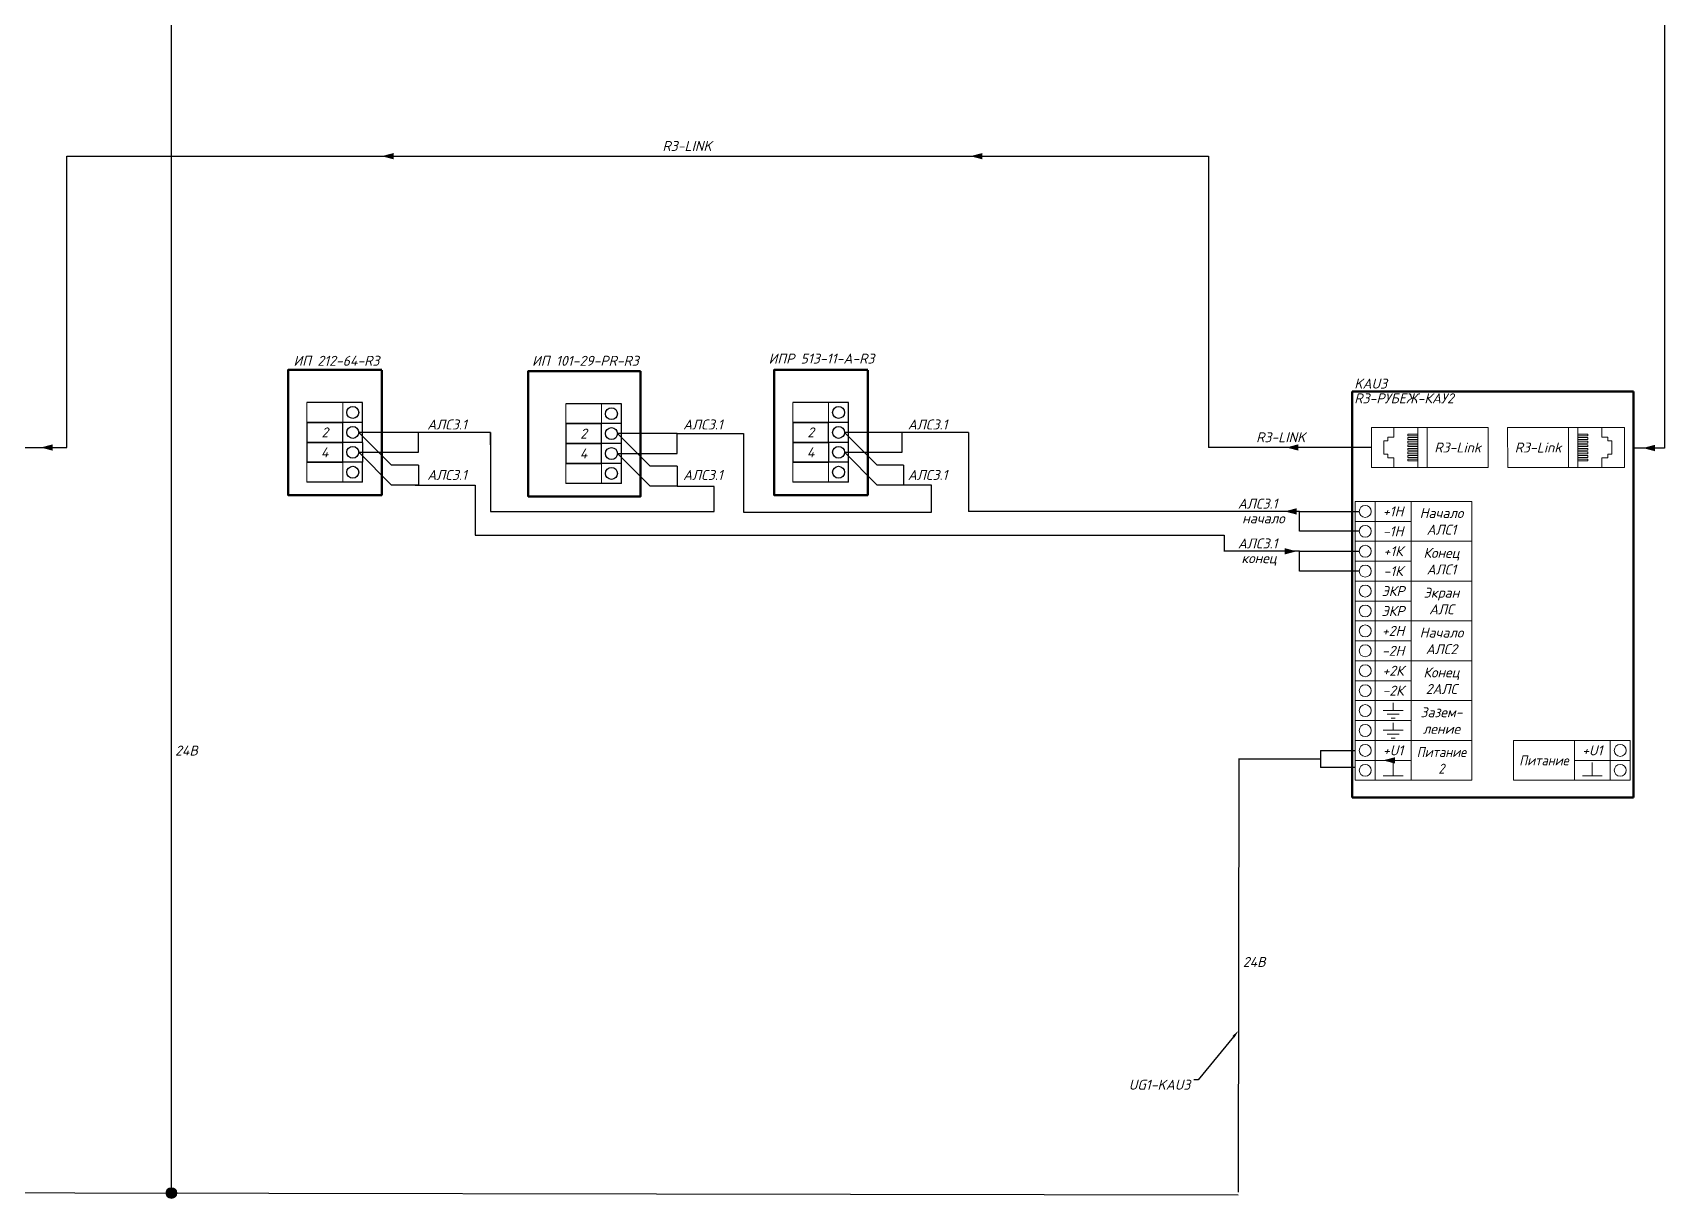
# Model space of a CAD drawing. Header units: millimetres. Extents: x -352922 to 707789, y -273589 to 355472.
# Drawn here: x 666815 to 707789, y -201285 to -172022 of the extents above; entities that cross this region are included whole.
import ezdxf
from ezdxf import colors
from ezdxf.entities.mleader import LeaderData, LeaderLine
from ezdxf.enums import TextEntityAlignment as Align
from ezdxf.math import Vec2, Vec3

# ---------------------------------------------------------------- set-up
doc = ezdxf.new("R2010")
doc.units = ezdxf.units.MM
doc.header["$LTSCALE"] = 0.5
doc.linetypes.add('CONTI', pattern=[0])
doc.layers.get('0').update_dxf_attribs({"lineweight": 18})
doc.layers.add('00_RS485', color=30, linetype='Continuous')
doc.layers.add('_ПС', color=1, linetype='Continuous')
for name, color, linetype, lineweight in [('13 СС_СОТС линии', 5, 'Continuous', 25), ('13_text', 250, 'Continuous', 15), ('Схемы подключ', 7, 'Continuous', 15)]:
    doc.layers.add(name, color=color, linetype=linetype, lineweight=lineweight)
doc.styles.add('ISOCPEUR', font='isocpeui.ttf', dxfattribs={"height": 250})
doc.linetypes.add('ограждение1', pattern='A,0.25,-0.1,[133,ltypeshp.shx,S=0.1,R=0,X=-0.1,Y=0],-0.1,1', length=1.45)

# ---------------------------------------------------------------- blocks, each defined once
blk = doc.blocks.new('разьем')
for p, q in [((0, -1000), (0, 0)), ((-753, -332), (-854, -332)), ((-854, -668), (-854, -333)), ((-600, -242), (-753, -242)), ((-753, -242), (-753, -332)), ((-600, 0), (-600, -242)), ((-254, -210), (-254, -163)), ((0, -163), (-254, -163)), ((0, -210), (-254, -210)), ((-254, -299), (-254, -253)), ((0, -253), (-254, -253)), ((0, -299), (-254, -299)), ((-254, -389), (-254, -343)), ((0, -343), (-254, -343)), ((0, -389), (-254, -389)), ((-753, -668), (-854, -668)), ((-753, -758), (-753, -668)), ((-600, -758), (-753, -758)), ((-600, -1000), (-600, -758)), ((-254, -479), (-254, -432)), ((0, -432), (-254, -432)), ((0, -479), (-254, -479)), ((-254, -568), (-254, -522)), ((0, -522), (-254, -522)), ((0, -568), (-254, -568)), ((-254, -658), (-254, -612)), ((0, -612), (-254, -612)), ((0, -658), (-254, -658)), ((-254, -748), (-254, -701)), ((0, -701), (-254, -701)), ((0, -748), (-254, -748)), ((-254, -838), (-254, -791)), ((0, -791), (-254, -791)), ((0, -838), (-254, -838))]:
    blk.add_line(p, q)

msp = doc.modelspace()

# ---------------------------------------------------------------- hatches: boundary and pattern name
at = {"layer": '_ПС', "linetype": 'CONTI', "lineweight": 18, "ltscale": 150, "transparency": 33554687}
h = msp.add_hatch(color=84, dxfattribs=at)
h.dxf.hatch_style = 1
edge = h.paths.add_edge_path()
edge.add_ellipse((670299.3101, -201152.23375), major_axis=(-135.69929, 0), ratio=0.9815121989, start_angle=0, end_angle=360)

# ---------------------------------------------------------------- linework, layer by layer
at = {"lineweight": 50, "transparency": 33554687}
msp.add_line((699945.96553, -181030.19162), (699945.96553, -191222.33594), dxfattribs=at)
at = {"transparency": 33554687}
for p, q in [((703363.03671, -181936.58128), (700432.5746, -181936.58128)), ((700432.5746, -182936.58128), (700432.5746, -181936.58128)), ((701833.51015, -182936.58128), (701833.51015, -181936.58128)), ((705383.65838, -181936.88153), (703854.32817, -181937.18172)), ((705557.03912, -181936.88153), (706216.60534, -181936.88153)), ((700432.5746, -182936.30629), (703362.84036, -182936.88147)), ((701660.12941, -182936.58128), (701000.56319, -182936.58128)), ((701428.3351, -184790.43741), (702955.99143, -184790.4706)), ((701428.26992, -187790.43741), (702955.92625, -187790.4706)), ((701428.27066, -188790.43741), (702955.90452, -188790.4706)), ((705529.68068, -190790.49553), (704001.6977, -190790.52873))]:
    msp.add_line(p, q, dxfattribs=at)
at = {"lineweight": 50, "transparency": 33554687}
for points in [[(699945.96553, -181030.19162), (707012.22626, -181030.19162)], [(707012.22626, -181030.19162), (707012.22626, -191222.33594)], [(707011.35349, -191222.33594), (699945.96553, -191222.33594)]]:
    msp.add_lwpolyline(points, dxfattribs=at)
at = {"transparency": 33554687}
for points in [[(703363.03671, -181936.58128), (703362.84042, -182936.58128)], [(703854.32811, -181936.88153), (703854.5244, -182936.88153)], [(705382.33024, -182936.88153), (703854.52034, -182936.88153)], [(706283.2658, -182936.88153), (705382.33024, -182936.88153)], [(706784.59394, -182936.88153), (706283.2658, -182936.88153)], [(700527.07141, -183790.43741), (700027.13881, -183790.43741)], [(700027.13881, -184290.44107), (700027.13881, -183790.43741)], [(700528.59584, -183790.43741), (700027.2677, -183790.43741)], [(700527.07141, -183790.43741), (701428.00697, -183790.43741)], [(700527.2677, -183790.43741), (700527.2677, -184290.43741)], [(701428.00697, -183790.43741), (702956.01316, -183790.43741)], [(701428.00697, -183790.43741), (701428.00697, -184290.43741)], [(701428.20326, -183790.43741), (702628.66028, -183790.43741)], [(702956.01316, -183790.43741), (702955.88279, -190790.48306)], [(700527.20326, -184290.43741), (700027.13881, -184290.43741)], [(700027.13881, -184790.43741), (700027.13881, -184290.44107)], [(700027.2677, -184290.43741), (700527.2677, -184290.43741)], [(700027.39955, -184290.43741), (700527.39955, -184290.43741)], [(700527.20326, -184290.43741), (701428.13881, -184290.43741)], [(700527.2677, -184290.43741), (701428.00697, -184290.43741)], [(700527.39955, -184290.43741), (700527.39955, -184790.43741)], [(700527.39955, -184290.43741), (701428.3351, -184290.43741)], [(701428.13881, -184290.43741), (701428.13881, -184790.43741)], [(700027.13881, -185290.44141), (700027.13881, -184790.43741)], [(700527.20326, -184790.43741), (700027.13881, -184790.43741)], [(700027.39955, -184790.43741), (700527.39955, -184790.43741)], [(700527.20326, -184790.43741), (701428.13881, -184790.43741)], [(700527.39955, -184790.43741), (701428.13881, -184790.43741)], [(700527.39955, -184790.43741), (700527.39955, -185290.43741)], [(700527.39955, -184790.43741), (701428.3351, -184790.43741)], [(701428.13881, -184790.43741), (701428.13881, -185290.43741)], [(700027.12244, -185790.43741), (700027.13881, -185290.44141)], [(700527.20326, -185290.43741), (700027.13881, -185290.43741)], [(700027.39955, -185290.43741), (700527.39955, -185290.43741)], [(700527.20326, -185290.43741), (701428.13881, -185290.43741)], [(700527.39955, -185290.43741), (701428.13881, -185290.43741)], [(700527.39955, -185290.43741), (700527.39955, -185790.43741)], [(700527.39955, -185290.43741), (701428.3351, -185290.43741)], [(701428.13881, -185290.43741), (701428.13881, -185790.43741)], [(700027.13881, -186290.43841), (700027.13881, -185790.43741)], [(700527.20326, -185790.43741), (700027.13881, -185790.43741)], [(700027.39955, -185790.43741), (700527.39955, -185790.43741)], [(700527.20326, -185790.43741), (701428.13881, -185790.43741)], [(700527.39955, -185790.43741), (701428.13881, -185790.43741)], [(700527.39955, -185790.43741), (700527.39955, -186290.43741)], [(700527.39955, -185790.43741), (702955.9697, -185790.46755)], [(701428.13881, -185790.43741), (701428.13881, -186290.43741)], [(700027.13881, -186290.43741), (700527.39955, -186290.43741)], [(700527.20326, -186290.43741), (700027.13881, -186290.43741)], [(700027.13881, -186790.43741), (700027.13881, -186290.43841)], [(700527.20326, -186290.43741), (701427.94252, -186290.43741)], [(700527.20326, -186290.43741), (700527.20326, -186790.43741)], [(700527.39955, -186290.43741), (701428.13881, -186290.43741)], [(701427.94252, -186290.43741), (701427.94252, -186790.43741)], [(700027.13881, -187290.43741), (700027.13881, -186790.43741)], [(700527.00697, -186790.43741), (700027.13881, -186790.43741)], [(700027.20326, -186790.43741), (700527.20326, -186790.43741)], [(700527.00697, -186790.43741), (702955.94798, -186790.43741)], [(700527.20326, -186790.43741), (701427.94252, -186790.43741)], [(700527.20326, -186790.43741), (700527.20326, -187290.43741)], [(700527.20326, -186790.43741), (701428.13881, -186790.43741)], [(701427.94252, -186790.43741), (701427.94252, -187290.43741)], [(700527.13881, -187290.43741), (700027.13881, -187290.43741)], [(700027.13881, -187790.43741), (700027.13881, -187290.43741)], [(700527.20326, -187290.43741), (700027.20326, -187290.43741)], [(700027.3351, -187290.43741), (700527.3351, -187290.43741)], [(700527.13881, -187290.43741), (701428.07437, -187290.43741)], [(700527.20326, -187290.43741), (701427.94252, -187290.43741)], [(700527.3351, -187290.43741), (701428.27066, -187290.43741)], [(700527.3351, -187290.43741), (700527.3351, -187790.43741)], [(701428.07437, -187290.43741), (701428.07437, -187790.43741)], [(700527.13881, -187790.43741), (700027.13881, -187790.43741)], [(700027.13881, -188290.43741), (700027.13881, -187790.43741)], [(700527.3351, -187790.43741), (700027.3351, -187790.43741)], [(700527.13881, -187790.43741), (701428.07437, -187790.43741)], [(700527.3351, -187790.43741), (701428.27066, -187790.43741)], [(700527.3351, -187790.43741), (700527.3351, -188290.43741)], [(700527.3351, -187790.43741), (701428.07437, -187790.43741)], [(701428.07437, -187790.43741), (701428.07437, -188290.43741)], [(700027.13881, -188790.43741), (700027.13881, -188290.43741)], [(700027.3351, -188290.43741), (700527.3351, -188290.43741)], [(700527.3351, -188290.43741), (701428.07437, -188290.43741)], [(700527.3351, -188290.43741), (700527.3351, -188790.43741)], [(700527.3351, -188290.43741), (701428.27066, -188290.43741)], [(701428.07437, -188290.43741), (701428.07437, -188790.43741)], [(700027.3351, -189290.43741), (700027.13881, -188790.43741)], [(700027.3351, -188790.43741), (700527.3351, -188790.43741)], [(700527.3351, -188790.43741), (701428.07437, -188790.43741)], [(700527.3351, -188790.43741), (700527.3351, -189290.43741)], [(700977.12854, -189034.59546), (700977.12854, -188847.59546)], [(701428.07437, -188790.43741), (701428.07437, -189290.43741)], [(700527.13881, -189290.43741), (700027.13881, -189290.43741)], [(700027.13881, -189790.43741), (700027.13881, -189290.43741)], [(700527.13881, -189290.43741), (701427.87808, -189290.43741)], [(700527.13881, -189290.43741), (700527.13881, -189790.43741)], [(701227.12854, -189034.59546), (700727.12854, -189034.59546)], [(701127.12854, -189134.59546), (700827.12854, -189134.59546)], [(701027.12854, -189234.59546), (700927.12854, -189234.59546)], [(701427.87808, -189290.43741), (701427.87808, -189790.43741)], [(701227.12854, -189534.59546), (700727.12854, -189534.59546)], [(701127.12854, -189634.59546), (700827.12854, -189634.59546)], [(700977.12854, -189534.59546), (700977.12854, -189347.59546)], [(700027.13881, -189790.43741), (700527.13881, -189790.43741)], [(700027.20326, -190290.43741), (700027.13881, -189790.43741)], [(700027.20326, -189790.43741), (700527.20326, -189790.43741)], [(700527.13881, -189790.43741), (701427.87808, -189790.43741)], [(700527.20326, -189790.43741), (700527.20326, -190290.43741)], [(701027.12854, -189734.59546), (700927.12854, -189734.59546)], [(701427.87808, -189790.48306), (702955.88279, -189790.48306)], [(701427.94252, -189790.43741), (701427.94252, -190290.43741)], [(705529.68068, -189790.49553), (704001.67597, -189790.49553)], [(704002.02584, -189790.52873), (704002.02584, -190290.52873)], [(705529.61624, -189790.44987), (705529.61624, -190290.44987)], [(706430.41995, -189790.44987), (705529.68068, -189790.44987)], [(706430.35551, -189790.44987), (706430.35551, -190290.44987)], [(706930.35551, -189790.44987), (706430.35551, -189790.44987)], [(706930.41995, -189790.44987), (706430.41995, -189790.44987)], [(706930.35551, -190290.44987), (706930.41995, -189790.44987)], [(700527.20326, -190290.43741), (700027.20326, -190290.43741)], [(700027.3351, -190790.43741), (700027.3351, -190290.43741)], [(700527.20326, -190290.43741), (701427.94252, -190290.43741)], [(700527.3351, -190290.43741), (700527.3351, -190790.43741)], [(700977.0728, -190682.29048), (700977.12854, -190347.59546)], [(701428.07437, -190290.43741), (701428.07437, -190790.43741)], [(704001.89399, -190290.52873), (704001.89399, -190790.52873)], [(705529.48439, -190290.44987), (705529.48439, -190790.44987)], [(706430.35551, -190290.44987), (705529.61624, -190290.44987)], [(705980.48596, -190682.30295), (705980.43023, -190347.60792)], [(706430.22366, -190290.44987), (706430.22366, -190790.44987)], [(706430.35551, -190290.44987), (706930.35551, -190290.44987)], [(706930.22366, -190790.44987), (706930.22366, -190290.44987)], [(700027.20326, -190790.43741), (700527.20326, -190790.43741)], [(700527.13881, -190790.43741), (701427.87808, -190790.43741)], [(701227.0728, -190682.29048), (700727.0728, -190682.29048)], [(701427.87808, -190790.48306), (702955.88279, -190790.48306)], [(706430.22366, -190790.44987), (705529.2881, -190790.44987)], [(705730.48596, -190682.30295), (706230.48596, -190682.30295)], [(706430.41995, -190790.44987), (706930.22366, -190790.44987)]]:
    msp.add_lwpolyline(points, dxfattribs=at)
msp.add_lwpolyline([(706784.59394, -181936.88153), (705383.65838, -181936.88153), (705383.65838, -182936.88153), (706784.59394, -182936.88153)], close=True, dxfattribs=at)
for points in [[(700127.2677, -184040.43741, 1), (700427.2677, -184040.43741, 1)], [(700127.39955, -184540.43741, 1), (700427.39955, -184540.43741, 1)], [(700127.39955, -185040.43741, 1), (700427.39955, -185040.43741, 1)], [(700127.39955, -185540.43741, 1), (700427.39955, -185540.43741, 1)], [(700127.39955, -186040.43741, 1), (700427.39955, -186040.43741, 1)], [(700127.20326, -186540.43741, 1), (700427.20326, -186540.43741, 1)], [(700127.20326, -187040.43741, 1), (700427.20326, -187040.43741, 1)], [(700127.3351, -187540.43741, 1), (700427.3351, -187540.43741, 1)], [(700127.3351, -188040.43741, 1), (700427.3351, -188040.43741, 1)], [(700127.3351, -188540.43741, 1), (700427.3351, -188540.43741, 1)], [(700127.3351, -189040.43741, 1), (700427.3351, -189040.43741, 1)], [(700127.13881, -189540.43741, 1), (700427.13881, -189540.43741, 1)], [(700127.20326, -190040.43741, 1), (700427.20326, -190040.43741, 1)], [(706830.35551, -190040.44987, -1), (706530.35551, -190040.44987, -1)], [(700127.3351, -190540.43741, 1), (700427.3351, -190540.43741, 1)], [(706830.22366, -190540.44987, -1), (706530.22366, -190540.44987, -1)]]:
    msp.add_lwpolyline(points, format="xyb", close=True, dxfattribs=at)
at = {"transparency": 33554687, "extrusion": (0, 0, -1)}
for points in [[(-675880.3236, -175044.09509), (-675580.55602, -175123.20157), (-675880.3236, -175202.30805)], [(-690663.8686, -175044.09509), (-690364.10102, -175123.20157), (-690663.8686, -175202.30805)], [(-667318.94402, -182357.77505), (-667019.17643, -182436.88153), (-667318.94402, -182515.988)], [(-698598.83202, -182356.16867), (-698299.06443, -182435.27514), (-698598.83202, -182514.38162)], [(-707550.09502, -182370.45409), (-707250.32743, -182449.56057), (-707550.09502, -182528.66705)], [(-698553.83523, -184119.54389), (-698254.06765, -184040.43741), (-698553.83523, -183961.33093)], [(-698554.11621, -184119.54389), (-698254.34862, -184040.43741), (-698554.11621, -183961.33093)], [(-698254.19949, -184962.63707), (-698553.96708, -185041.74355), (-698254.19949, -185120.85002)], [(-698254.48047, -184962.63707), (-698554.24806, -185041.74355), (-698254.48047, -185120.85002)], [(-701026.17121, -190369.55635), (-700726.40363, -190290.44987), (-701026.17121, -190211.3434)], [(-701026.17121, -190369.55635), (-700726.40363, -190290.44987), (-701026.17121, -190211.3434)]]:
    msp.add_solid(points, dxfattribs=at)
at = {"layer": '00_RS485', "linetype": 'ограждение1', "lineweight": 25, "ltscale": 7, "transparency": 33554559}
for points in [[(705993.64093, -151393.67653), (707789.31102, -151393.67653), (707789.31102, -182449.56057), (707012.22626, -182449.56057)], [(666384.08194, -182436.88153), (667672.64102, -182436.88153), (667672.64102, -175123.20157), (696338.99902, -175123.20157), (696338.99902, -182435.27514)], [(700432.5746, -182435.27514), (696338.99902, -182435.27514)]]:
    msp.add_lwpolyline(points, dxfattribs=at)
at = {"layer": '13 СС_СОТС линии', "color": 1, "lineweight": 25, "transparency": 33554687}
for p, q in [((676502.89118, -182057.27488), (675002.89118, -182057.27488)), ((675002.89118, -182057.29272), (675823.45296, -182877.85449)), ((678313.32247, -182057.27488), (676423.13855, -182057.27488)), ((676502.89118, -182557.27488), (676502.89118, -182057.27488)), ((677971.44114, -182057.27488), (676502.89118, -182057.27488)), ((678313.32247, -182368.12027), (678313.32247, -182057.27488)), ((683000.7553, -182087.27488), (681500.7553, -182087.27488)), ((681500.7553, -182087.27488), (682321.31708, -182907.83666)), ((683000.75529, -182087.27488), (684666.29206, -182087.27488)), ((683000.7553, -182587.27488), (683000.7553, -182087.27488)), ((690317.94506, -182057.27488), (687204.56918, -182057.27488)), ((687204.56918, -182057.29272), (688025.13096, -182877.85449)), ((675002.89118, -182557.27488), (676502.89118, -182557.27488)), ((675002.89118, -182557.27488), (675823.45296, -183377.83666)), ((681500.7553, -182587.25705), (682321.31708, -183407.81882)), ((681500.7553, -182587.27488), (683000.7553, -182587.27488)), ((687204.56918, -182557.27488), (688652.33806, -182557.27488)), ((687204.56918, -182557.27488), (688025.13096, -183377.83666)), ((676502.89118, -182877.83666), (675823.43512, -182877.83666)), ((676502.89118, -182877.83666), (676502.89118, -183377.83666)), ((683000.7553, -182907.81882), (682321.29924, -182907.81882)), ((683000.7553, -182907.81882), (683000.7553, -183407.81882)), ((688679.87206, -182877.83666), (688025.11312, -182877.83666)), ((676502.89118, -183377.83666), (675823.43512, -183377.83666)), ((676423.39928, -183377.83666), (677923.68025, -183377.83666)), ((683000.7553, -183407.81882), (682321.29924, -183407.81882)), ((683000.75529, -183407.81882), (683930.85776, -183407.81882)), ((689387.49606, -183377.83666), (688025.11312, -183377.83666)), ((698627.20326, -184040.43741), (690317.94506, -184040.43741)), ((698627.3351, -185040.43741), (696726.55112, -185040.43741))]:
    msp.add_line(p, q, dxfattribs=at)
at = {"layer": '13 СС_СОТС линии', "color": 1, "ltscale": 0.25, "transparency": 33554687}
for p, q in [((698626.92228, -184040.43741), (700127.20326, -184040.43741)), ((698626.92228, -184540.43741), (698626.92228, -184040.43741)), ((698627.20326, -184540.43741), (698627.20326, -184040.43741)), ((700127.20326, -184540.43741), (698626.92228, -184540.43741)), ((698627.3351, -185540.43741), (698627.3351, -185040.43741)), ((698627.3351, -185040.43741), (700127.3351, -185040.43741)), ((700127.61608, -185540.43741), (698627.3351, -185540.43741))]:
    msp.add_line(p, q, dxfattribs=at)
at = {"layer": '13 СС_СОТС линии', "color": 84, "lineweight": 25, "transparency": 33554687}
for p, q in [((699155.48294, -190040.43741), (700027.17104, -190040.43741)), ((700027.17104, -190473.38725), (699155.48294, -190473.38725))]:
    msp.add_line(p, q, dxfattribs=at)
for points in [[(670299.3101, -201152.23375), (670299.3101, -168225.12101)], [(699155.48294, -190040.43741), (699155.48294, -190473.38725)], [(697107.38376, -190260.40398), (697090.17881, -201132.97757)], [(699155.48294, -190256.91233), (697097.91875, -190260.42012)], [(658130.47602, -201132.97757), (697090.08125, -201194.62794)]]:
    msp.add_lwpolyline(points, dxfattribs=at)
at = {"layer": '13 СС_СОТС линии', "color": 1, "lineweight": 25, "transparency": 33554687}
for points in [[(678313.32247, -182057.27488), (678313.32247, -184039.65916), (683930.85776, -184039.65916), (683930.85776, -183417.76349)], [(684666.29206, -182087.27488), (684666.29206, -184060.00834)], [(688652.33806, -182557.27488), (688652.33806, -182057.27488)], [(690317.94506, -182057.27488), (690317.94506, -184040.43741)], [(688679.87206, -182877.83666), (688679.87206, -183377.83666)], [(677923.68025, -183377.83666), (677923.68025, -184632.92157)], [(684666.29206, -184060.00834), (689387.49606, -184060.00834), (689387.49606, -183377.83666)], [(677923.68025, -184632.92157), (696731.82302, -184632.92157), (696731.82302, -185040.43741)]]:
    msp.add_lwpolyline(points, dxfattribs=at)
at = {"layer": '_ПС', "color": 84, "linetype": 'CONTI', "lineweight": 18, "ltscale": 150, "transparency": 33554687}
msp.add_ellipse((670299.3101, -201152.23375), major_axis=(-135.69929, 0), ratio=0.9815121989, start_param=-1.5707963268, end_param=4.7123889804, dxfattribs=at)
at = {"layer": 'Схемы подключ', "transparency": 33554687}
for p, q in [((673702.23935, -181307.25705), (673702.23935, -181807.25705)), ((674602.3648, -181307.25705), (674602.3648, -181807.25705)), ((680200.3642, -181337.25705), (680200.3642, -181837.25705)), ((681100.48965, -181337.25705), (681100.48965, -181837.25705)), ((685903.91735, -181307.25705), (685903.91735, -181807.25705)), ((686804.0428, -181307.25705), (686804.0428, -181807.25705)), ((673702.23935, -182807.25705), (673702.23935, -183307.25705)), ((674602.3648, -182807.25705), (674602.3648, -183307.25705)), ((680200.3642, -182837.25705), (680200.3642, -183337.25705)), ((681100.48965, -182837.25705), (681100.48965, -183337.25705)), ((685903.91735, -182807.25705), (685903.91735, -183307.25705)), ((686804.0428, -182807.25705), (686804.0428, -183307.25705))]:
    msp.add_line(p, q, dxfattribs=at)
at = {"layer": 'Схемы подключ', "lineweight": 50, "transparency": 33554687}
for points in [[(675582.50008, -180487.33666), (673230.34106, -180487.33666), (673230.34106, -183632.82634), (675582.50008, -183632.82634), (675582.50008, -180491.40288)], [(682080.62494, -180517.33666), (679260.34106, -180517.33666), (679260.34106, -183662.82634), (682080.62494, -183662.82634), (682080.62494, -180521.40288)], [(687784.17808, -180487.33666), (685432.01906, -180487.33666), (685432.01906, -183632.82634), (687784.17808, -183632.82634), (687784.17808, -180491.40288)]]:
    msp.add_lwpolyline(points, dxfattribs=at)
at = {"layer": 'Схемы подключ', "color": 0, "lineweight": 25, "transparency": 33554687}
for points in [[(675102.62553, -181307.25705), (673702.23935, -181307.25705)], [(675102.62553, -181807.25705), (675102.62553, -181307.25705)], [(681600.75038, -181337.25705), (680200.3642, -181337.25705)], [(681600.75038, -181837.25705), (681600.75038, -181337.25705)], [(687304.30353, -181307.25705), (685903.91735, -181307.25705)], [(687304.30353, -181807.25705), (687304.30353, -181307.25705)], [(673702.23935, -181807.25705), (673702.23935, -182807.25705)], [(674602.23935, -181807.25705), (673702.23935, -181807.25705)], [(673702.50008, -181807.25705), (674602.50008, -181807.25705)], [(674602.23935, -182307.25705), (674602.23935, -181807.25705)], [(675102.50008, -181807.25705), (674602.23935, -181807.25705)], [(675102.76082, -181807.25705), (674602.50008, -181807.25705)], [(674602.50008, -182307.25705), (674602.50008, -181807.25705)], [(675102.50008, -182307.25705), (675102.50008, -181807.25705)], [(675102.76082, -182307.25705), (675102.76082, -181807.25705)], [(680200.3642, -181837.25705), (680200.3642, -182337.25705)], [(681100.3642, -181837.25705), (680200.3642, -181837.25705)], [(680200.62494, -181837.25705), (681100.62494, -181837.25705)], [(681100.3642, -182337.25705), (681100.3642, -181837.25705)], [(681600.62494, -181837.25705), (681100.3642, -181837.25705)], [(681600.88567, -181837.25705), (681100.62494, -181837.25705)], [(681100.62494, -182337.25705), (681100.62494, -181837.25705)], [(681600.62494, -182337.25705), (681600.62494, -181837.25705)], [(681600.88567, -182337.25705), (681600.88567, -181837.25705)], [(685903.91735, -181807.25705), (685903.91735, -182807.25705)], [(686803.91735, -181807.25705), (685903.91735, -181807.25705)], [(685904.17808, -181807.25705), (686804.17808, -181807.25705)], [(686803.91735, -182307.25705), (686803.91735, -181807.25705)], [(687304.17808, -181807.25705), (686803.91735, -181807.25705)], [(687304.43882, -181807.25705), (686804.17808, -181807.25705)], [(686804.17808, -182307.25705), (686804.17808, -181807.25705)], [(687304.17808, -182307.25705), (687304.17808, -181807.25705)], [(687304.43882, -182307.25705), (687304.43882, -181807.25705)], [(673702.23935, -182307.25705), (674602.23935, -182307.25705)], [(673702.50008, -182307.25705), (674602.50008, -182307.25705)], [(674602.76082, -182307.25705), (673702.76082, -182307.25705)], [(675102.50008, -182307.25705), (674602.23935, -182307.25705)], [(675102.76082, -182307.25705), (674602.50008, -182307.25705)], [(674602.76082, -182807.25705), (674602.76082, -182307.25705)], [(675103.02155, -182307.25705), (674602.76082, -182307.25705)], [(675103.02155, -182807.25705), (675103.02155, -182307.25705)], [(685903.91735, -182307.25705), (686803.91735, -182307.25705)], [(685904.17808, -182307.25705), (686804.17808, -182307.25705)], [(686804.43882, -182307.25705), (685904.43882, -182307.25705)], [(687304.17808, -182307.25705), (686803.91735, -182307.25705)], [(687304.43882, -182307.25705), (686804.17808, -182307.25705)], [(686804.43882, -182807.25705), (686804.43882, -182307.25705)], [(687304.69955, -182307.25705), (686804.43882, -182307.25705)], [(687304.69955, -182807.25705), (687304.69955, -182307.25705)], [(680200.3642, -182337.25705), (681100.3642, -182337.25705)], [(680200.62494, -182337.25705), (681100.62494, -182337.25705)], [(680200.88567, -182337.25705), (680200.88567, -182837.25705)], [(681100.88567, -182337.25705), (680200.88567, -182337.25705)], [(681600.62494, -182337.25705), (681100.3642, -182337.25705)], [(681600.88567, -182337.25705), (681100.62494, -182337.25705)], [(681100.88567, -182837.25705), (681100.88567, -182337.25705)], [(681601.1464, -182337.25705), (681100.88567, -182337.25705)], [(681601.1464, -182837.25705), (681601.1464, -182337.25705)], [(674602.50008, -182807.25705), (673702.50008, -182807.25705)], [(673702.76082, -182807.25705), (674602.76082, -182807.25705)], [(675102.76082, -182807.25705), (674602.50008, -182807.25705)], [(675103.02155, -182807.25705), (674602.76082, -182807.25705)], [(675102.62553, -183307.25705), (675102.62553, -182807.25705)], [(681100.62494, -182837.25705), (680200.62494, -182837.25705)], [(680200.88567, -182837.25705), (681100.88567, -182837.25705)], [(681600.88567, -182837.25705), (681100.62494, -182837.25705)], [(681601.1464, -182837.25705), (681100.88567, -182837.25705)], [(681600.75038, -183337.25705), (681600.75038, -182837.25705)], [(686804.17808, -182807.25705), (685904.17808, -182807.25705)], [(685904.43882, -182807.25705), (686804.43882, -182807.25705)], [(687304.43882, -182807.25705), (686804.17808, -182807.25705)], [(687304.69955, -182807.25705), (686804.43882, -182807.25705)], [(687304.30353, -183307.25705), (687304.30353, -182807.25705)], [(675102.62553, -183307.25705), (673702.23935, -183307.25705)], [(681600.75038, -183337.25705), (680200.3642, -183337.25705)], [(687304.30353, -183307.25705), (685903.91735, -183307.25705)]]:
    msp.add_lwpolyline(points, dxfattribs=at)
for points in [[(675002.49517, -181557.25705, -1), (674702.49517, -181557.25705, -1)], [(681500.62002, -181587.25705, -1), (681200.62002, -181587.25705, -1)], [(687204.17317, -181557.25705, -1), (686904.17317, -181557.25705, -1)], [(675002.36972, -182057.25705, -1), (674702.36972, -182057.25705, -1)], [(687204.04772, -182057.25705, -1), (686904.04772, -182057.25705, -1)], [(681500.49457, -182087.25705, -1), (681200.49457, -182087.25705, -1)], [(675002.89118, -182557.25705, -1), (674702.89118, -182557.25705, -1)], [(681501.01603, -182587.25705, -1), (681201.01603, -182587.25705, -1)], [(687204.56918, -182557.25705, -1), (686904.56918, -182557.25705, -1)], [(675002.49517, -183057.25705, -1), (674702.49517, -183057.25705, -1)], [(681500.62002, -183087.25705, -1), (681200.62002, -183087.25705, -1)], [(687204.17317, -183057.25705, -1), (686904.17317, -183057.25705, -1)]]:
    msp.add_lwpolyline(points, format="xyb", close=True, dxfattribs=at)

# ---------------------------------------------------------------- block references
at = {"transparency": 33554687, "xscale": -1, "rotation": 180}
msp.add_blockref('разьем', (701600.10101, -182936.58128), dxfattribs=at)
at = {"transparency": 33554687, "rotation": 180}
msp.add_blockref('разьем', (705617.06752, -182936.88153), dxfattribs=at)

# ---------------------------------------------------------------- texts
at = {"transparency": 33554687, "style": 'ISOCPEUR'}
for s, p in [('R3-LINK', (683866.26934, -174866.95065)), ('АЛС3.1', (677719.52478, -181858.9446)), ('АЛС3.1', (684144.97578, -181858.9446)), ('АЛС3.1', (689786.83378, -181858.9446)), ('R3-LINK', (698773.64934, -182179.02422)), ('АЛС3.1', (677719.52478, -183124.7366)), ('АЛС3.1', (684144.97578, -183124.7366)), ('АЛС3.1', (689786.83378, -183124.7366)), ('АЛС3.1', (698074.39778, -183845.3976)), ('начало', (698254.25829, -184215.11439)), ('АЛС3.1', (698074.39778, -184845.3976)), ('конец', (698054.25829, -185215.11439)), ('24В', (670961.40334, -190044.39965)), ('24В', (697772.93134, -195350.31665))]:
    msp.add_text(s, height=250, dxfattribs=at).set_placement(p, align=Align.MIDDLE_RIGHT)
for s, p in [('R3-РУБЕЖ-КАУ2', (700002.97977, -181327.10949)), ('KAU3', (700003.36862, -180958.0848))]:
    msp.add_text(s, height=250, dxfattribs=at).set_placement(p)
for s, p in [('R3-Link', (702599.03565, -182436.58128)), ('R3-Link', (704618.32917, -182436.88153)), ('+1Н', (700977.73548, -184040.43741)), ('-1Н', (700977.86733, -184540.43741)), ('+1К', (700977.86733, -185040.43741)), ('-1К', (700977.86733, -185540.43741)), ('ЭКР', (700977.86733, -186040.43741)), ('ЭКР', (700977.57289, -186540.43741)), ('+2Н', (700977.47475, -187040.43741)), ('-2Н', (700977.80288, -187540.43741)), ('+2К', (700977.60659, -188040.43741)), ('-2К', (700977.80288, -188540.43741)), ('+U1', (700977.47475, -190040.43741)), ('+U1', (705980.08402, -190040.44987))]:
    msp.add_text(s, height=250, dxfattribs=at).set_placement(p, align=Align.MIDDLE_CENTER)
at = {"transparency": 33554687, "char_height": 250, "attachment_point": 5, "style": 'ISOCPEUR'}
for s, insert, width in [('Начало АЛС1', (702192.09734, -184290.454), 328.25), ('Конец АЛС1', (702192.22919, -185290.454), 328.25), ('Экран АЛС', (702192.21678, -186290.454), 328.25), ('Начало АЛС2', (702192.03216, -187290.454), 328.25), ('Конец 2АЛС', (702192.16401, -188290.454), 328.25), ('Зазем-\\Pление', (702192.07673, -189290.46379), 1515.3716518), ('{\\W0.9;Питание 2}', (702191.77143, -190290.49966), 1440.3210286), ('{\\W0.9;Питание}', (704765.78734, -190290.51213), 1440.3210286)]:
    msp.add_mtext(s, dxfattribs=dict(at, insert=insert, width=width))
at = {"layer": 'Схемы подключ', "color": 7, "transparency": 33554687, "style": 'ISOCPEUR'}
for s, p in [('ИП 212-64-R3', (675523.02425, -180384.22973)), ('ИП 101-29-PR-R3', (682036.99437, -180384.78146)), (' ИПР 513-11-А-R3', (687952.02267, -180329.1051))]:
    msp.add_text(s, height=250, dxfattribs=at).set_placement(p, align=Align.RIGHT)
at = {"layer": 'Схемы подключ', "color": 0, "lineweight": 25, "transparency": 33554687, "style": 'ISOCPEUR'}
for s, p in [('2', (674151.97862, -182057.25705)), ('2', (680650.3642, -182087.25705)), ('2', (686353.65662, -182057.25705)), ('4', (674149.31578, -182556.79829)), ('4', (680647.70136, -182586.79829)), ('4', (686350.99378, -182556.79829))]:
    msp.add_text(s, height=250, dxfattribs=at).set_placement(p, align=Align.MIDDLE_CENTER)

# ---------------------------------------------------------------- leaders
at = {"layer": '13_text', "color": 0, "lineweight": 15, "transparency": 33554687}
ml = msp.add_multileader_mtext('Standard', dxfattribs=at)
ml.set_content('UG1-KAU3', color=7, style='ISOCPEUR')
ml.set_leader_properties(color=7, linetype='Continuous', lineweight=25)
ml.build(insert=Vec2(0, 0))
ml.multileader.update_dxf_attribs({"has_text_frame": 1, "text_left_attachment_type": 0, "text_right_attachment_type": 0, "dogleg_length": 2, "arrow_head_size": 200})
ctx = ml.context
ctx.base_point, ctx.char_height, ctx.arrow_head_size, ctx.landing_gap_size, ctx.plane_origin = Vec3(694239.25008, -198308.48752), 250, 200, 100, Vec3(695281.60647, -188732.77954)
ctx.left_attachment, ctx.right_attachment = 0, 0
notes = []
notes.append((ctx, [(0, (1, 1, 0), (696084.49949, -198308.48752), (-1, 0), 111.1585, [(1, [(697096.60206, -197073.84154)], 0, [])])]))
ctx.mtext.insert, ctx.mtext.width, ctx.mtext.flow_direction = Vec3(694339.25008, -198308.48752), 910.117159, 5
for ctx, leaders in notes:
    for number, flags, end, landing, length, lines in leaders:
        leader = LeaderData()
        leader.index, (leader.has_last_leader_line, leader.has_dogleg_vector, leader.attachment_direction) = number, flags
        leader.last_leader_point, leader.dogleg_vector, leader.dogleg_length = Vec3(end), Vec3(landing), length
        for number, points, colour, breaks in lines:
            line = LeaderLine()
            line.index, line.vertices, line.color, line.breaks = number, Vec3.list(points), colors.encode_raw_color(colour), breaks
            leader.lines.append(line)
        ctx.leaders.append(leader)

doc.saveas('drawing.dxf')
